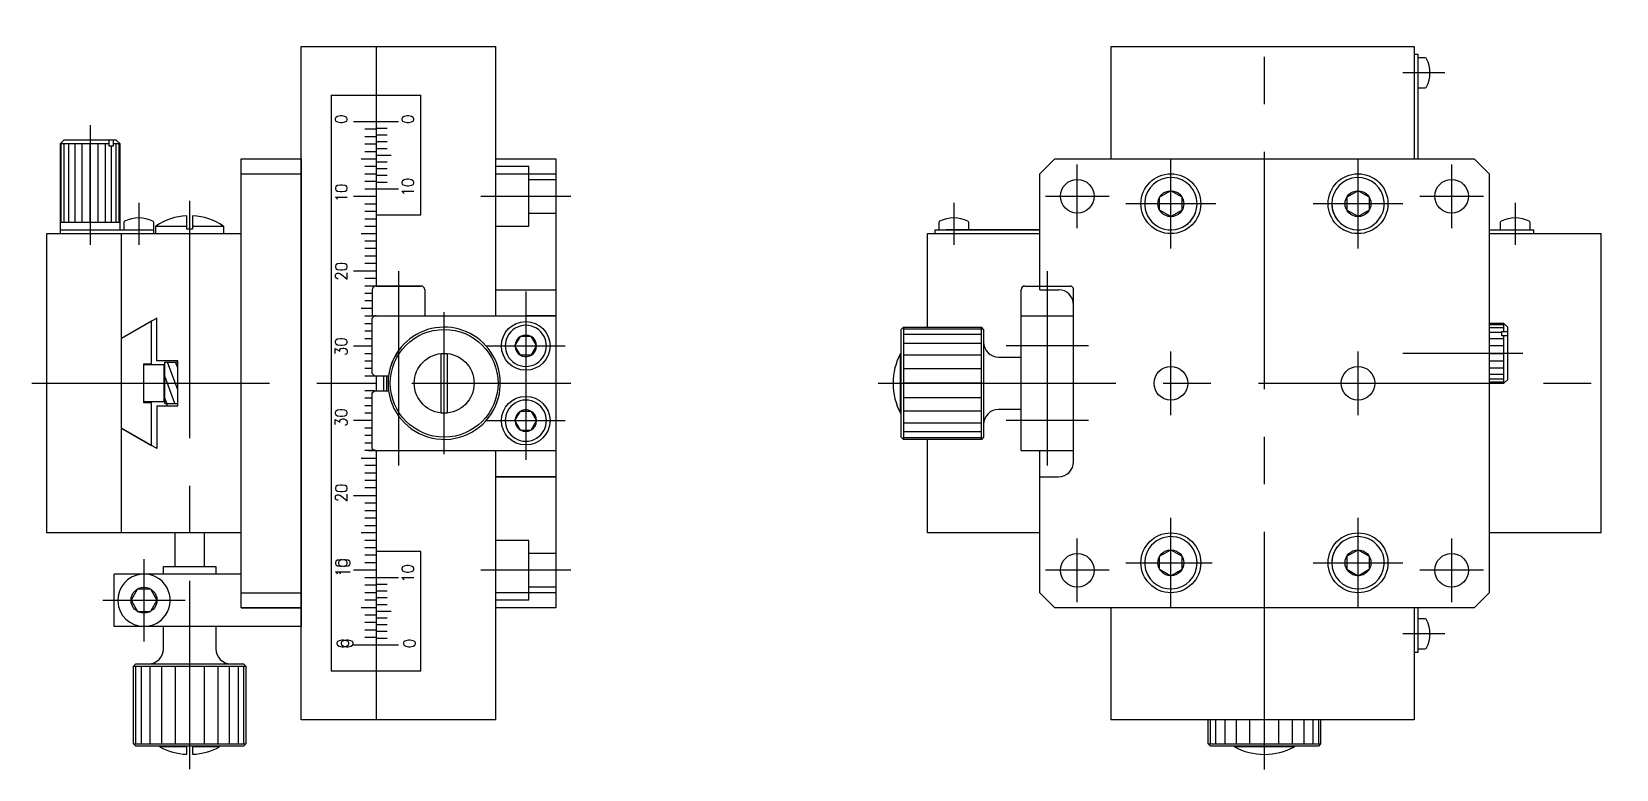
# Model space of a CAD drawing. Extents: x -185 to 302, y -176 to 166.
# Drawn here: x 90 to 301.7, y -51.6 to 47 of the extents above; entities that cross this region are included whole.
import ezdxf

# ---------------------------------------------------------------- set-up
doc = ezdxf.new("R2010")
doc.units = 0
doc.linetypes.add('CENTER', pattern=[50.8, 31.75, -6.35, 6.35, -6.35])
doc.linetypes.add('DASHED', pattern=[19.05, 12.7, -6.35])
doc.layers.get('0').update_dxf_attribs({"linetype": 'CONTINUOUS'})
doc.layers.add('CENTER', color=1, linetype='CENTER')
doc.styles.add('CONVERTER_1', font='txt.shx', dxfattribs={"width": 0.9})

msp = doc.modelspace()

# ---------------------------------------------------------------- linework, layer by layer
at = {"color": 7, "linetype": 'CONTINUOUS'}
for p, q in [((126.03, 30), (126.03, 45)), ((126.03, 45), (136.03, 45)), ((136.03, 45), (136.03, 38.5)), ((136.03, 45), (152.03, 45)), ((152.03, 9), (152.03, 45)), ((234.2, 45), (274.7, 45)), ((234.2, 45), (234.2, 30)), ((274.7, 45), (274.7, 44)), ((274.7, 44), (274.7, 30)), ((274.7, 44), (275.2, 44)), ((274.7, 44), (275.2, 44)), ((275.2, 44), (275.2, 30)), ((276.19, 43.5), (275.2, 43.5)), ((130.03, 38.5), (130.03, -38.5)), ((130.03, 38.5), (136.03, 38.5)), ((136.03, 40), (136.03, 13)), ((136.03, 38.5), (142.03, 38.5)), ((142.03, 22.5), (142.03, 38.5)), ((275.2, 39.5), (276.19, 39.5)), ((133.03, 35), (136.03, 35)), ((134.53, 34), (136.03, 34)), ((136.03, 35), (139.03, 35)), ((136.03, 34.1), (137.53, 34.1)), ((136.03, 34.1), (136.03, 33.2)), ((93.83, 32), (94.33, 32.5)), ((93.83, 32), (93.83, 20)), ((100.36, 32), (93.83, 32)), ((93.96, 21.5), (93.96, 32)), ((101.33, 32.5), (94.33, 32.5)), ((94.36, 21.5), (94.36, 32)), ((95, 21.5), (95, 32)), ((95.83, 21.5), (95.83, 32)), ((96.79, 21.5), (96.79, 32)), ((97.83, 21.5), (97.83, 32)), ((98.86, 32), (98.86, 21.5)), ((99.83, 32), (99.83, 21.5)), ((100.36, 31.7), (100.36, 32.5)), ((100.93, 32.5), (100.93, 31.7)), ((101.83, 32), (100.93, 32)), ((101.29, 32), (101.29, 21.5)), ((101.33, 32.5), (101.83, 32)), ((101.69, 32), (101.69, 21.5)), ((101.83, 20.51), (101.83, 32)), ((134.53, 33), (136.03, 33)), ((134.53, 32), (136.03, 32)), ((136.03, 33.2), (137.53, 33.2)), ((136.03, 33.2), (136.03, 32.3)), ((136.03, 32.3), (137.53, 32.3)), ((136.03, 32.3), (136.03, 31.4)), ((100.93, 31.7), (100.36, 31.7)), ((100.66, 31.7), (100.66, 21.5)), ((118.03, -30), (118.03, 30)), ((118.03, 30), (126.03, 30)), ((118.03, 30), (126.03, 30)), ((118.03, 28), (118.03, 30)), ((126.03, 30), (126.03, -32.5)), ((126.03, -30), (126.03, 30)), ((126.03, 28), (126.03, 30)), ((134.03, 30), (136.03, 30)), ((134.53, 31), (136.03, 31)), ((136.03, 31.4), (137.53, 31.4)), ((136.03, 31.4), (136.03, 30.5)), ((136.03, 30.5), (138.03, 30.5)), ((136.03, 30.5), (136.03, 29.6)), ((152.03, 30), (160.03, 30)), ((160.03, 30), (160.03, -30)), ((224.7, 28), (226.7, 30)), ((226.7, 30), (229.7, 30)), ((229.7, 30), (242.2, 30)), ((234.7, 30), (246.68, 30)), ((242.2, 30), (267.2, 30)), ((254.7, 30), (267.2, 30)), ((267.2, 30), (279.7, 30)), ((267.2, 30), (274.7, 30)), ((274.7, 30), (275.2, 30)), ((279.7, 30), (282.7, 30)), ((282.7, 30), (284.7, 28)), ((118.03, -28), (118.03, 28)), ((118.03, 28), (126.03, 28)), ((118.03, 28), (126.03, 28)), ((126.03, -28), (126.03, 28)), ((134.53, 29), (136.03, 29)), ((134.53, 28), (136.03, 28)), ((136.03, 29.6), (137.53, 29.6)), ((136.03, 29.6), (136.03, 28.7)), ((136.03, 28.7), (137.53, 28.7)), ((136.03, 28.7), (136.03, 27.8)), ((136.03, 27.8), (136.03, 26.9)), ((136.03, 27.8), (137.53, 27.8)), ((152.03, 28), (160.03, 28)), ((224.7, 20.5), (224.7, 28)), ((284.7, 28), (284.7, 25)), ((134.53, 27), (136.03, 27)), ((134.53, 26), (136.03, 26)), ((136.03, 26.9), (137.53, 26.9)), ((136.03, 26.9), (136.03, 26)), ((136.03, 26), (139.03, 26)), ((242.2, 25.73), (240.7, 24.87)), ((243.7, 24.87), (242.2, 25.73)), ((267.2, 25.73), (265.7, 24.87)), ((268.7, 24.87), (267.2, 25.73)), ((133.03, 25), (136.03, 25)), ((134.53, 24), (136.03, 24)), ((136.03, 25), (136.03, 22)), ((136.03, 23.5), (136.03, 13)), ((240.7, 23.13), (240.7, 24.87)), ((243.7, 23.13), (243.7, 24.87)), ((265.7, 24.87), (265.7, 23.13)), ((268.7, 24.87), (268.7, 23.13)), ((284.7, 25), (284.7, 20)), ((101.83, 21.5), (93.83, 21.5)), ((102.33, 21.49), (102.33, 20.5)), ((106.33, 20.5), (106.33, 21.49)), ((110.73, 20.6), (110.73, 22.39)), ((111.53, 22.39), (111.53, 20.6)), ((134.53, 23), (136.03, 23)), ((134.53, 22), (136.03, 22)), ((136.03, 22.5), (142.03, 22.5)), ((136.03, 22), (136.03, 21)), ((211.2, 21.49), (211.2, 20.5)), ((215.2, 20.5), (215.2, 21.49)), ((242.2, 22.27), (240.7, 23.13)), ((243.7, 23.13), (242.2, 22.27)), ((267.2, 22.27), (265.7, 23.13)), ((268.7, 23.13), (267.2, 22.27)), ((286.2, 21.49), (286.2, 20.5)), ((290.2, 20.5), (290.2, 21.49)), ((92.03, -20), (92.03, 20)), ((92.03, 20), (118.03, 20)), ((93.83, 20.5), (106.33, 20.5)), ((102.03, -20), (102.03, 20)), ((106.33, 20), (106.33, 20.5)), ((106.63, 21.01), (110.73, 21.01)), ((106.63, 20), (106.63, 21.01)), ((111.53, 20.6), (110.73, 20.6)), ((111.53, 21.01), (115.63, 21.01)), ((115.63, 21.01), (115.63, 20)), ((134.03, 20), (136.03, 20)), ((134.53, 21), (136.03, 21)), ((136.03, 21), (136.03, 20)), ((136.03, 20), (136.03, 13)), ((209.7, 7.5), (209.7, 20)), ((209.7, 20), (210.7, 20)), ((210.7, 20.5), (224.7, 20.5)), ((210.7, 20), (210.7, 20.5)), ((210.7, 20), (210.7, 20.5)), ((210.7, 20), (224.7, 20)), ((224.7, 20.5), (212.2, 20.5)), ((224.7, 20), (224.7, 20.5)), ((224.7, 20), (224.7, 20.5)), ((224.7, 12.5), (224.7, 20)), ((284.7, 20.5), (290.7, 20.5)), ((284.7, 20), (284.7, 8.02)), ((284.7, 20), (299.7, 20)), ((290.7, 20), (290.7, 20.5)), ((299.7, -20), (299.7, 20)), ((136.03, 19), (134.53, 19)), ((136.03, 18), (134.53, 18)), ((136.03, 17), (134.53, 17)), ((136.03, 15), (133.03, 15)), ((136.03, 16), (134.53, 16)), ((136.03, 14), (134.53, 14)), ((136.03, 13), (134.53, 13)), ((142.03, 13), (136.03, 13)), ((136.03, 13), (142.03, 13)), ((142.03, 13), (136.03, 13)), ((136.03, 13), (142.03, 13)), ((222.7, 13), (224.7, 13)), ((135.53, 12), (134.53, 12)), ((135.53, 11), (134.53, 11)), ((135.53, 12.5), (135.53, 9)), ((135.53, 12.5), (135.53, 9)), ((135.53, 12.5), (135.53, 12)), ((135.53, 12.5), (135.53, 12)), ((135.53, 12), (135.53, 11)), ((135.53, 12), (135.53, 11)), ((135.53, 11), (135.53, 10)), ((135.53, 11), (135.53, 10)), ((142.53, 12.5), (142.53, 9)), ((142.53, 12.5), (142.53, 9)), ((142.53, 12.5), (142.53, 9)), ((142.53, 12.5), (142.53, 9)), ((152.03, 12.5), (160.03, 12.5)), ((152.03, 12.5), (160.03, 12.5)), ((160.03, 12.5), (160.03, -12.5)), ((222.2, -9), (222.2, 12.5)), ((224.7, 12.5), (227.2, 12.5)), ((106.73, 8.71), (102.03, 6)), ((106.73, 3), (106.73, 8.71)), ((135.53, 10), (134.03, 10)), ((134.53, 9), (136.03, 9)), ((135.03, 9), (141.03, 9)), ((135.03, 9), (136.03, 9)), ((135.53, 10), (135.53, 9)), ((135.53, 10), (135.53, 9)), ((135.53, 9), (152.03, 9)), ((135.53, 8.7), (135.83, 9)), ((135.53, 8.7), (135.83, 9)), ((135.53, 1.3), (135.53, 8.7)), ((135.53, 8), (135.53, 8.7)), ((136.03, 9), (135.83, 9)), ((136.03, 9), (135.83, 9)), ((152.03, 9), (152.03, 10)), ((152.03, 9), (160.03, 9)), ((160.03, 9), (156.03, 9)), ((160.03, 10), (160.03, 9)), ((160.03, 10), (160.03, 9)), ((160.03, 9), (160.03, -9)), ((222.2, 1), (222.2, 9)), ((222.2, 9), (229.2, 9)), ((229.2, -9), (229.2, 10.5)), ((229.2, 9), (229.2, 10.5)), ((229.2, 1), (229.2, 9)), ((106.03, 8.31), (102.03, 6)), ((106.03, 2.6), (106.03, 8.31)), ((134.53, 8), (135.53, 8)), ((134.53, 7), (135.53, 7)), ((135.53, 7), (135.53, 8)), ((135.53, 6), (135.53, 7)), ((206.19, 7.2), (206.49, 7.5)), ((206.19, -7.2), (206.19, 7.2)), ((206.49, 7.5), (206.49, -7.5)), ((206.49, 7.5), (216.89, 7.5)), ((216.89, 7.24), (206.49, 7.24)), ((216.89, 6.5), (206.49, 6.5)), ((216.89, -7.5), (216.89, 7.5)), ((217.19, 7.2), (216.89, 7.5)), ((217.19, 7.2), (217.19, -7.2)), ((286.7, 8), (284.7, 8)), ((284.7, 8), (284.7, 7.86)), ((284.7, 7.86), (286.7, 7.86)), ((284.7, 7.86), (284.7, 7.46)), ((284.7, 7.46), (286.7, 7.46)), ((284.7, 7.46), (284.7, 6.83)), ((284.7, 6.83), (286.4, 6.83)), ((284.7, 6.83), (284.7, 6)), ((286.4, 6.93), (287.2, 6.93)), ((286.4, 6.36), (286.4, 6.93)), ((287.2, 6.36), (286.4, 6.36)), ((286.7, 6.93), (286.7, 8)), ((286.7, 8), (287.2, 7.5)), ((286.7, 0), (286.7, 6.36)), ((287.2, 0.5), (287.2, 7.5)), ((133.03, 5), (135.53, 5)), ((134.53, 6), (135.53, 6)), ((135.53, 5), (135.53, 6)), ((135.53, 4), (135.53, 5)), ((154.58, 5), (155.31, 6.25)), ((155.31, 3.75), (154.58, 5)), ((156.75, 6.25), (155.31, 6.25)), ((157.47, 5), (156.75, 6.25)), ((156.75, 3.75), (157.47, 5)), ((216.89, 5.3), (206.49, 5.3)), ((284.7, 6), (284.7, 5.04)), ((284.7, 6), (286.7, 6)), ((284.7, 5.04), (286.7, 5.04)), ((284.7, 5.04), (284.7, 4)), ((105.03, 2.6), (106.03, 2.6)), ((105.03, -2.6), (105.03, 2.6)), ((105.03, 2.5), (107.8, 2.5)), ((109.53, 3), (106.73, 3)), ((107.73, -2.5), (107.73, 2.5)), ((107.8, 2.8), (109.53, 2.8)), ((107.8, -2.7), (107.8, 2.8)), ((109.53, -3), (109.53, 3)), ((134.53, 4), (135.53, 4)), ((134.53, 3), (135.53, 3)), ((135.53, 3), (135.53, 4)), ((135.53, 2), (135.53, 3)), ((144.73, -3.98), (144.73, 3.98)), ((144.73, -3.98), (144.73, 3.98)), ((145.53, 3.98), (145.53, -3.98)), ((156.75, 3.75), (155.31, 3.75)), ((206.09, -4), (206.09, 4)), ((206.09, 4), (206.19, 4)), ((216.89, 3.75), (206.49, 3.75)), ((219.19, 3.5), (222.2, 3.5)), ((284.7, 4), (286.7, 4)), ((284.7, 4), (284.7, 2.96)), ((286.7, 2.96), (284.7, 2.96)), ((284.7, 2.96), (284.7, 2)), ((134.03, 0), (136.03, 0)), ((134.03, 0), (136.03, 0)), ((134.53, 2), (135.53, 2)), ((134.53, 1), (135.83, 1)), ((135.53, 1.3), (135.53, 2)), ((135.83, 1), (135.53, 1.3)), ((135.83, 1), (135.53, 1.3)), ((135.83, 1), (137.7, 1)), ((135.83, 1), (137.7, 1)), ((136.03, 1), (136.03, 0)), ((136.03, 1), (136.03, 0)), ((136.03, 0), (136.03, -1)), ((136.03, 0), (136.03, -1)), ((137.03, 1), (137.03, -1)), ((137.03, 1), (137.03, -1)), ((216.89, 1.94), (206.49, 1.94)), ((216.89, 0), (206.49, 0)), ((286.7, 2), (284.7, 2)), ((284.7, 2), (284.7, 1.17)), ((286.7, 1.17), (284.7, 1.17)), ((284.7, 1.17), (284.7, 0.54)), ((286.7, 0.54), (284.7, 0.54)), ((284.7, 0.54), (284.7, 0.14)), ((286.7, 0.14), (284.7, 0.14)), ((284.7, 0.14), (284.7, 0)), ((284.7, 0.02), (284.7, -25)), ((287.2, 0.5), (286.7, 0)), ((135.83, -1), (134.53, -1)), ((135.53, -2), (134.53, -2)), ((135.53, -1.3), (135.83, -1)), ((135.53, -1.3), (135.83, -1)), ((135.53, -8.7), (135.53, -1.3)), ((135.53, -8.7), (135.53, -1.3)), ((135.83, -1), (137.7, -1)), ((135.83, -1), (137.7, -1)), ((137.03, -1), (137.7, -1)), ((137.03, -1), (137.7, -1)), ((216.89, -1.94), (206.49, -1.94)), ((229.2, -10.5), (229.2, -1)), ((284.7, 0), (286.7, 0)), ((107.8, -2.5), (105.03, -2.5)), ((106.03, -2.6), (105.03, -2.6)), ((106.03, -8.31), (106.03, -2.6)), ((106.73, -3), (106.73, -8.71)), ((106.73, -3), (109.53, -3)), ((107.8, -2.7), (109.53, -2.7)), ((108.13, -3), (108.13, -2.7)), ((135.53, -3), (134.53, -3)), ((135.53, -4), (134.53, -4)), ((135.53, -6), (135.53, -4)), ((135.53, -5), (135.53, -4)), ((154.58, -5), (155.31, -3.75)), ((155.31, -3.75), (156.75, -3.75)), ((157.47, -5), (156.75, -3.75)), ((206.19, -4), (206.09, -4)), ((216.89, -3.75), (206.49, -3.75)), ((222.2, -3.5), (219.19, -3.5)), ((222.2, -9), (222.2, -3.5)), ((102.03, -6), (106.03, -8.31)), ((106.73, -8.71), (102.03, -6)), ((135.53, -5), (133.03, -5)), ((135.53, -6), (134.53, -6)), ((135.53, -6), (135.53, -5)), ((155.31, -6.25), (154.58, -5)), ((155.31, -6.25), (156.75, -6.25)), ((156.75, -6.25), (157.47, -5)), ((206.49, -5.3), (216.89, -5.3)), ((135.53, -7), (134.53, -7)), ((135.53, -8), (134.53, -8)), ((206.19, -7.2), (206.49, -7.5)), ((216.89, -6.5), (206.49, -6.5)), ((206.49, -7.24), (216.89, -7.24)), ((216.89, -7.5), (206.49, -7.5)), ((209.7, -20), (209.7, -7.5)), ((217.19, -7.2), (216.89, -7.5)), ((134.03, -10), (136.03, -10)), ((136.03, -9), (134.53, -9)), ((135.03, -9), (136.03, -9)), ((135.53, -8.7), (135.83, -9)), ((135.53, -8.7), (135.83, -9)), ((135.83, -9), (136.53, -9)), ((135.83, -9), (142.03, -9)), ((135.83, -9), (152.03, -9)), ((135.83, -9), (136.53, -9)), ((135.83, -9), (142.03, -9)), ((136.03, -9), (136.03, -45)), ((136.03, -9), (136.03, -25)), ((136.03, -9), (136.03, -10)), ((136.03, -9), (136.03, -10)), ((152.03, -45), (152.03, -9)), ((152.03, -9), (156.03, -9)), ((152.03, -12.5), (152.03, -9)), ((152.03, -10), (152.03, -9)), ((156.03, -9), (160.03, -9)), ((160.03, -9), (160.03, -10)), ((222.2, -9), (229.2, -9)), ((224.7, -28), (224.7, -9)), ((136.03, -11), (134.53, -11)), ((136.03, -12), (134.53, -12)), ((160.03, -12.5), (152.03, -12.5)), ((152.03, -12.5), (160.03, -12.5)), ((224.7, -12.5), (227.2, -12.5)), ((136.03, -13), (134.53, -13)), ((136.03, -14), (134.53, -14)), ((133.03, -15), (136.03, -15)), ((134.53, -16), (136.03, -16)), ((134.53, -17), (136.03, -17)), ((134.53, -18), (136.03, -18)), ((134.53, -19), (136.03, -19)), ((102.03, -20), (92.03, -20)), ((118.03, -20), (102.03, -20)), ((109.13, -20), (109.13, -24.51)), ((113.13, -24.51), (113.13, -20)), ((136.03, -20), (134.03, -20)), ((136.03, -21), (134.53, -21)), ((136.03, -20), (136.03, -21)), ((136.03, -21), (136.03, -22)), ((224.7, -20), (209.7, -20)), ((299.7, -20), (284.7, -20)), ((118.03, -30), (118.03, -23)), ((136.03, -22), (134.53, -22)), ((136.03, -23), (134.53, -23)), ((136.03, -22), (136.03, -25)), ((142.03, -22.5), (136.03, -22.5)), ((142.03, -38.5), (142.03, -22.5)), ((240.7, -23.13), (242.2, -22.27)), ((240.7, -24.87), (240.7, -23.13)), ((242.2, -22.27), (243.7, -23.13)), ((243.7, -24.87), (243.7, -23.13)), ((265.7, -23.13), (267.2, -22.27)), ((265.7, -23.13), (265.7, -24.87)), ((267.2, -22.27), (268.7, -23.13)), ((268.7, -23.13), (268.7, -24.87)), ((107.63, -24.51), (109.13, -24.51)), ((107.63, -25.5), (107.63, -24.51)), ((109.13, -24.51), (113.13, -24.51)), ((113.13, -24.51), (114.63, -24.51)), ((114.63, -24.51), (114.63, -25.5)), ((136.03, -25), (133.03, -25)), ((136.03, -24), (134.53, -24)), ((240.7, -24.87), (242.2, -25.73)), ((242.2, -25.73), (243.7, -24.87)), ((265.7, -24.87), (267.2, -25.73)), ((267.2, -25.73), (268.7, -24.87)), ((284.7, -25), (284.7, -28)), ((101.03, -32.5), (101.03, -25.5)), ((118.03, -25.5), (101.03, -25.5)), ((104.16, -27.5), (103.3, -29)), ((104.16, -27.5), (105.89, -27.5)), ((105.89, -27.5), (106.76, -29)), ((136.03, -26), (134.53, -26)), ((136.03, -27), (134.53, -27)), ((136.03, -26), (136.03, -26.9)), ((139.03, -26), (136.03, -26)), ((136.03, -26.9), (136.03, -27.8)), ((137.53, -26.9), (136.03, -26.9)), ((103.3, -29), (104.16, -30.5)), ((106.76, -29), (105.89, -30.5)), ((118.03, -30), (118.03, -28)), ((118.03, -28), (126.03, -28)), ((118.03, -28), (126.03, -28)), ((126.03, -30), (126.03, -28)), ((136.03, -28), (134.53, -28)), ((136.03, -29), (134.53, -29)), ((136.03, -27.8), (136.03, -28.7)), ((137.53, -27.8), (136.03, -27.8)), ((136.03, -28.7), (136.03, -29.6)), ((137.53, -28.7), (136.03, -28.7)), ((136.03, -29.6), (136.03, -30.5)), ((137.53, -29.6), (136.03, -29.6)), ((160.03, -28), (152.03, -28)), ((224.7, -28), (226.7, -30)), ((282.7, -30), (284.7, -28)), ((104.16, -30.5), (105.89, -30.5)), ((126.03, -30), (118.03, -30)), ((118.03, -30), (126.03, -30)), ((126.03, -45), (126.03, -30)), ((136.03, -30), (134.03, -30)), ((136.03, -31), (134.53, -31)), ((136.03, -30.5), (136.03, -31.4)), ((138.03, -30.5), (136.03, -30.5)), ((136.03, -31.4), (136.03, -32.3)), ((137.53, -31.4), (136.03, -31.4)), ((160.03, -30), (152.03, -30)), ((282.7, -30), (226.7, -30)), ((234.2, -30), (234.2, -45)), ((275.2, -30), (274.7, -30)), ((274.7, -30), (274.7, -36)), ((275.2, -30), (275.2, -36)), ((276.19, -31.5), (275.2, -31.5)), ((105.03, -32.5), (101.03, -32.5)), ((126.03, -32.5), (105.03, -32.5)), ((107.63, -35.51), (107.63, -32.5)), ((114.63, -32.5), (114.63, -35.51)), ((136.03, -32), (134.53, -32)), ((136.03, -33), (134.53, -33)), ((136.03, -32.3), (136.03, -33.2)), ((137.53, -32.3), (136.03, -32.3)), ((136.03, -33.2), (136.03, -34.1)), ((137.53, -33.2), (136.03, -33.2)), ((136.03, -35), (133.03, -35)), ((136.03, -34), (134.53, -34)), ((137.53, -34.1), (136.03, -34.1)), ((139.03, -35), (136.03, -35)), ((275.2, -35.5), (276.19, -35.5)), ((103.93, -37.51), (103.63, -37.81)), ((103.63, -48.21), (103.63, -37.81)), ((103.63, -37.81), (118.63, -37.81)), ((103.88, -37.81), (103.88, -48.21)), ((103.93, -37.51), (118.33, -37.51)), ((104.63, -37.81), (104.63, -48.21)), ((105.82, -37.81), (105.82, -48.21)), ((107.38, -37.81), (107.38, -48.21)), ((109.19, -37.81), (109.19, -48.21)), ((111.13, -37.81), (111.13, -48.21)), ((113.07, -37.81), (113.07, -48.21)), ((114.88, -37.81), (114.88, -48.21)), ((116.43, -48.21), (116.43, -37.81)), ((117.62, -37.81), (117.62, -48.21)), ((118.63, -37.81), (118.33, -37.51)), ((118.37, -48.21), (118.37, -37.81)), ((118.63, -37.81), (118.63, -48.21)), ((274.7, -36), (274.7, -45)), ((275.2, -36), (274.7, -36)), ((275.2, -36), (274.7, -36)), ((136.03, -38.5), (130.03, -38.5)), ((136.03, -38.5), (136.03, -45)), ((142.03, -38.5), (136.03, -38.5)), ((152.03, -45), (126.03, -45)), ((152.03, -45), (126.03, -45)), ((274.7, -45), (234.2, -45)), ((247.2, -48.21), (247.2, -45)), ((247.46, -45), (247.46, -48.21)), ((248.21, -48.21), (248.21, -45)), ((249.4, -45), (249.4, -48.21)), ((250.95, -48.21), (250.95, -45)), ((252.76, -48.21), (252.76, -45)), ((256.64, -48.21), (256.64, -45)), ((258.45, -48.21), (258.45, -45)), ((260.01, -48.21), (260.01, -45)), ((261.2, -48.21), (261.2, -45)), ((261.95, -48.21), (261.95, -45)), ((262.2, -45), (262.2, -48.21)), ((103.63, -48.21), (118.63, -48.21)), ((103.93, -48.51), (103.63, -48.21)), ((118.33, -48.51), (103.93, -48.51)), ((107.13, -48.61), (107.13, -48.51)), ((110.73, -48.61), (107.13, -48.61)), ((110.73, -49.6), (110.73, -48.51)), ((111.53, -48.51), (111.53, -49.6)), ((115.13, -48.61), (111.53, -48.61)), ((115.13, -48.51), (115.13, -48.61)), ((118.33, -48.51), (118.63, -48.21)), ((247.2, -48.21), (262.2, -48.21)), ((247.2, -48.21), (247.5, -48.51)), ((247.7, -48.51), (247.5, -48.51)), ((261.7, -48.51), (247.7, -48.51)), ((250.7, -48.61), (250.7, -48.51)), ((258.7, -48.61), (250.7, -48.61)), ((258.7, -48.51), (258.7, -48.61)), ((261.9, -48.51), (261.7, -48.51)), ((262.2, -48.21), (261.9, -48.51))]:
    msp.add_line(p, q, dxfattribs=at)
at = {"color": 3, "linetype": 'DASHED'}
for p, q in [((152.03, 29), (156.43, 29)), ((156.43, 21), (156.43, 29)), ((156.43, 27.25), (160.03, 27.25)), ((156.43, 22.75), (160.03, 22.75)), ((152.03, 21), (156.43, 21)), ((224.7, 13), (228.7, 13)), ((229.2, 10.5), (229.2, 12.5)), ((156.43, -21), (152.03, -21)), ((156.43, -29), (156.43, -21)), ((160.03, -22.75), (156.43, -22.75)), ((160.03, -27.25), (156.43, -27.25)), ((156.43, -29), (152.03, -29))]:
    msp.add_line(p, q, dxfattribs=at)
at = {"color": 3, "linetype": 'CONTINUOUS'}
for p, q in [((109.53, -0.86), (108.19, 2.8)), ((109.53, 2.06), (109.26, 2.8)), ((109.13, -2.7), (107.8, 0.95)), ((137.41, 1), (137.41, -1)), ((108.07, -2.7), (107.8, -1.97))]:
    msp.add_line(p, q, dxfattribs=at)
at = {"color": 7, "linetype": 'CONTINUOUS'}
for centre, radius in [((242.2, 24), 4), ((267.2, 24), 4), ((229.7, 25), 2.25), ((242.2, 24), 1.73), ((267.2, 24), 1.73), ((279.7, 25), 2.25), ((145.13, 0), 7.2), ((156.03, 5), 3.25), ((145.13, 0), 4), ((242.2, 0), 2.25), ((267.2, 0), 2.25), ((156.03, -5), 3.25), ((242.2, -24), 4), ((267.2, -24), 4), ((229.7, -25), 2.25), ((242.2, -24), 1.73), ((267.2, -24), 1.73), ((279.7, -25), 2.25), ((105.03, -29), 1.73)]:
    msp.add_circle(centre, radius, dxfattribs=at)
for centre, radius, start, end in [((276.19, 43.3), 0.2, 25.6716, 90), ((272.45, 41.5), 4.35, 334.3284, 25.6716), ((276.19, 39.7), 0.2, 270, 334.3284), ((242.2, 24), 3.5, 0, 175.3769), ((267.2, 24), 3.5, 4.6231, 180), ((242.2, 24), 3.5, 175.3769, 304.6231), ((242.2, 24), 3.5, 304.6231, 0), ((242.2, 24), 3.5, 304.6231, 355.3769), ((267.2, 24), 3.5, 180, 235.3769), ((267.2, 24), 3.5, 184.6231, 235.3769), ((267.2, 24), 3.5, 235.3769, 4.6231), ((102.53, 21.49), 0.2, 115.6716, 180), ((104.33, 17.75), 4.35, 64.3284, 115.6716), ((106.13, 21.49), 0.2, 0, 64.3284), ((111.13, 14.4), 8, 92.866, 124.2289), ((111.13, 14.4), 8, 55.7711, 87.134), ((211.4, 21.49), 0.2, 115.6716, 180), ((213.2, 17.75), 4.35, 64.3284, 115.6716), ((215, 21.49), 0.2, 360, 64.3284), ((286.4, 21.49), 0.2, 115.6716, 180), ((288.2, 17.75), 4.35, 64.3284, 115.6716), ((290, 21.49), 0.2, 360, 64.3284), ((136.03, 12.5), 0.5, 90, 180), ((136.03, 12.5), 0.5, 90, 180), ((136.03, 12.5), 0.5, 90, 180), ((136.03, 12.5), 0.5, 90, 180), ((142.03, 12.5), 0.5, 0, 90), ((142.03, 12.5), 0.5, 0, 90), ((142.03, 12.5), 0.5, 0, 90), ((142.03, 12.5), 0.5, 0, 90), ((222.7, 12.5), 0.5, 90, 180), ((227.2, 10.5), 2, 0, 90), ((145.13, 0), 7.5, 336.9261, 172.3377), ((156.03, 5), 2.75, 27.0357, 152.9643), ((156.03, 5), 1.44, 60, 120), ((145.13, 0), 7.5, 144.4229, 172.3377), ((156.03, 5), 2.75, 152.9643, 207.0357), ((156.03, 5), 1.44, 120, 180), ((156.03, 5), 1.44, 180, 240), ((156.03, 5), 1.44, 0, 60), ((156.03, 5), 1.44, 300, 0), ((156.03, 5), 2.75, 332.9643, 27.0357), ((219.19, 5.5), 2, 180, 270), ((156.03, 5), 2.75, 207.0357, 270), ((156.03, 5), 1.44, 240, 270), ((156.03, 5), 2.75, 270, 332.9643), ((156.03, 5), 1.44, 270, 300), ((213.59, 0), 8.5, 151.9275, 180), ((145.13, 0), 7.5, 172.3377, 187.6623), ((145.13, 0), 7.5, 172.3377, 187.6623), ((213.59, 0), 8.5, 180, 208.0725), ((145.13, 0), 7.5, 187.6623, 336.9261), ((156.03, -5), 2.75, 152.9643, 207.0357), ((156.03, -5), 2.75, 90, 152.9643), ((156.03, -5), 1.44, 120, 180), ((156.03, -5), 1.44, 90, 120), ((156.03, -5), 2.75, 27.0357, 90), ((156.03, -5), 1.44, 60, 90), ((156.03, -5), 1.44, 0, 60), ((156.03, -5), 2.75, 332.9643, 27.0357), ((219.19, -5.5), 2, 90, 180), ((156.03, -5), 2.75, 207.0357, 332.9643), ((156.03, -5), 1.44, 180, 240), ((156.03, -5), 1.44, 240, 300), ((156.03, -5), 1.44, 300, 0), ((227.2, -10.5), 2, 270, 0), ((242.2, -24), 3.5, 0, 184.6231), ((267.2, -24), 3.5, 124.6231, 180), ((267.2, -24), 3.5, 124.6231, 175.3769), ((267.2, -24), 3.5, 355.3769, 124.6231), ((242.2, -24), 3.5, 184.6231, 0), ((267.2, -24), 3.5, 180, 355.3769), ((105.03, -29), 3.5, 94.6231, 270), ((105.03, -29), 3.5, 325.3769, 94.6231), ((105.03, -29), 3.5, 270, 325.3769), ((276.19, -31.7), 0.2, 25.6716, 90), ((272.45, -33.5), 4.35, 334.3284, 25.6716), ((105.63, -35.51), 2, 270, 0), ((116.63, -35.51), 2, 180, 270), ((276.19, -35.3), 0.2, 270, 334.3284), ((111.13, -41.11), 8.5, 241.9275, 267.3027), ((111.13, -41.11), 8.5, 272.6973, 298.0725), ((254.7, -41.11), 8.5, 241.9275, 270), ((254.7, -41.11), 8.5, 270, 298.0725)]:
    msp.add_arc(centre, radius, start, end, dxfattribs=at)
at = {"color": 3, "linetype": 'DASHED'}
msp.add_arc((228.7, 12.5), 0.5, 0, 90, dxfattribs=at)
at = {"layer": 'CENTER', "color": 1, "linetype": 'CENTER'}
for p, q in [((254.7, -51.61), (254.7, 47)), ((278.8, 41.5), (273.2, 41.5)), ((97.83, 34.5), (97.83, 18.5)), ((242.2, 18), (242.2, 30)), ((267.2, 18), (267.2, 30)), ((229.7, 20.75), (229.7, 29.25)), ((279.7, 29.25), (279.7, 20.75)), ((104.33, 24.1), (104.33, 18.5)), ((111.13, 24.39), (111.13, -51.6)), ((150.03, 25), (162.03, 25)), ((213.2, 24.1), (213.2, 18.5)), ((225.45, 25), (233.95, 25)), ((248.2, 24), (236.2, 24)), ((273.2, 24), (261.2, 24)), ((275.45, 25), (283.95, 25)), ((288.2, 24.1), (288.2, 18.5)), ((139.03, 15), (139.03, -11)), ((225.7, -11), (225.7, 15)), ((156.03, 12.25), (156.03, -10.25)), ((135.03, 9), (141.03, 9)), ((145.13, -9.5), (145.13, 9.5)), ((150.78, 5), (161.28, 5)), ((231.2, 5), (220.2, 5)), ((242.2, -4.25), (242.2, 4.25)), ((267.2, -4.25), (267.2, 4.25)), ((289.2, 4), (273.2, 4)), ((90.03, 0), (162.03, 0)), ((203.09, 0), (301.7, 0)), ((150.78, -5), (161.28, -5)), ((231.2, -5), (220.2, -5)), ((242.2, -30), (242.2, -18)), ((267.2, -30), (267.2, -18)), ((229.7, -29.25), (229.7, -20.75)), ((279.7, -20.75), (279.7, -29.25)), ((105.03, -23.5), (105.03, -34.5)), ((162.03, -25), (150.03, -25)), ((224.7, -25), (224.64, -25)), ((233.95, -25), (225.45, -25)), ((236.2, -24), (247.7, -24)), ((245.7, -24), (246.2, -24)), ((261.2, -24), (273.2, -24)), ((283.95, -25), (275.45, -25)), ((99.53, -29), (110.53, -29)), ((105.03, -32.5), (105.03, -33)), ((278.8, -33.5), (273.2, -33.5))]:
    msp.add_line(p, q, dxfattribs=at)

# ---------------------------------------------------------------- texts
at = {"color": 7, "linetype": 'CONTINUOUS', "style": 'CONVERTER_1', "width": 0.9}
for s, p in [('0', (132.18, 34.68)), ('0', (141.08, 34.68)), ('10', (132.19, 24.21)), ('10', (141.07, 24.98)), ('20', (132.19, 13.73)), ('30', (132.18, 3.66)), ('30', (132.18, -5.82)), ('20', (132.19, -15.89)), ('10', (132.19, -25.89)), ('10', (132.59, -25.89)), ('10', (141.07, -26.66)), ('0', (132.38, -35.4)), ('0', (132.98, -35.4)), ('0', (141.28, -35.4))]:
    msp.add_text(s, height=1.6, rotation=90, dxfattribs=at).set_placement(p)

doc.saveas('drawing.dxf')
